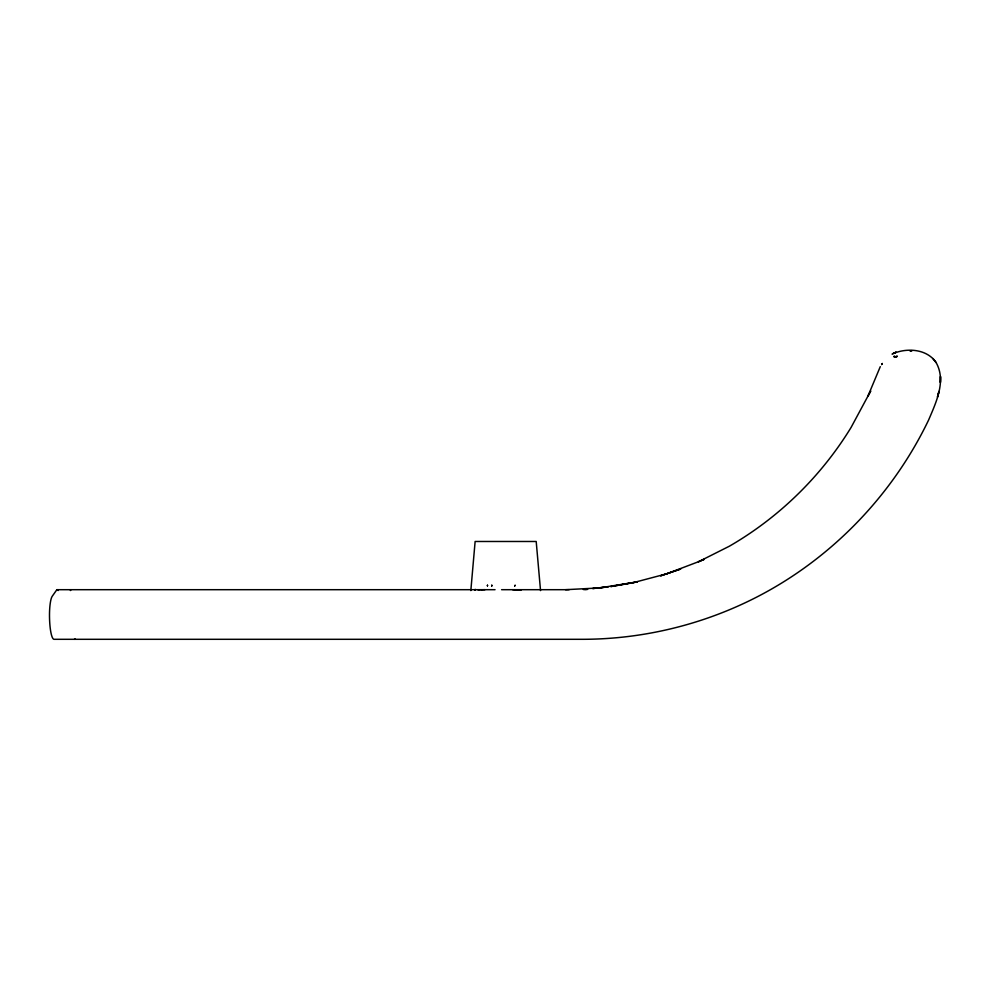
<?xml version="1.0" encoding="UTF-8"?>
<svg xmlns="http://www.w3.org/2000/svg" width="990" height="990" viewBox="0 0 990 990"><rect width="100%" height="100%" fill="white"/><g stroke="black" fill="none" stroke-linecap="round" stroke-linejoin="round"><path stroke-width="1.49" d="M470.832 590.585L475.126 541.481L536.196 541.481L540.54 590.585M896.89 356.524L893.797 356.722L894.366 356.041C893.413 357.192 897.138 357.427 897.212 356.016L896.73 356.511M880.283 366.659L867.834 396.371L870.606 391.186M870.655 391.075L851.066 427.47C821.118 476.388 779.006 517.547 729.321 546.232L698.655 561.664L666.616 573.829L680.526 569.089M892.052 354.111C906.098 347.502 926.888 348.591 936.107 362.563C946.514 380.964 936.008 402.584 928.595 420.057C891.891 496.46 829.781 560.315 754.034 598.455L753.415 598.764C700.734 625.148 642.003 639.169 583.073 639.305L54.104 639.305A24.453 4.604 -90 0 1 49.5 616.523A19.565 3.688 -90 0 1 52.223 596.289L56.863 589.693L495.05 589.693M893.648 353.269L896.222 352.118L892.782 353.653M698.655 561.664L704.088 559.375L698.42 561.751M680.576 569.064L660.59 575.846L666.431 573.878L633.39 582.627L610.966 586.55M478.306 590.312L479.308 590.052M608.132 586.897L592.738 588.555M909.946 350.844L911.679 350.695M592.861 588.505L607.712 586.872M610.756 586.538L637.374 581.873L599.655 587.912L565.562 589.693M910.441 350.819L912.025 350.695M583.271 589.533L587.726 589.298M584.719 589.52L587.33 589.421M481.548 589.793L480.781 589.793L484.914 589.693M501.584 589.693L569.163 589.693M512.647 589.693L520.95 590.3M932.902 358.516L936.107 362.563M70.389 590.547A9.776 1.844 -90 0 1 71.144 589.693M57.333 589.693A9.776 1.844 -90 0 1 58.088 590.547M75.141 638.958A24.453 4.604 -90 0 1 74.374 639.305M940.5 376.584L940.401 382.387L940.5 376.584M491.795 585.226L491.733 586.018L491.795 585.226M487.488 585.226L487.439 585.87L487.488 585.226M938.916 391.52L937.518 396.94L938.916 391.52M881.669 364.543L882.3 363.528L881.669 364.543M515.097 585.325L514.676 585.969L515.097 585.325M891.421 354.531L891.421 354.531M888.352 356.635L888.352 356.635M475.25 589.495L475.274 590.226L475.25 589.495"/></g></svg>
